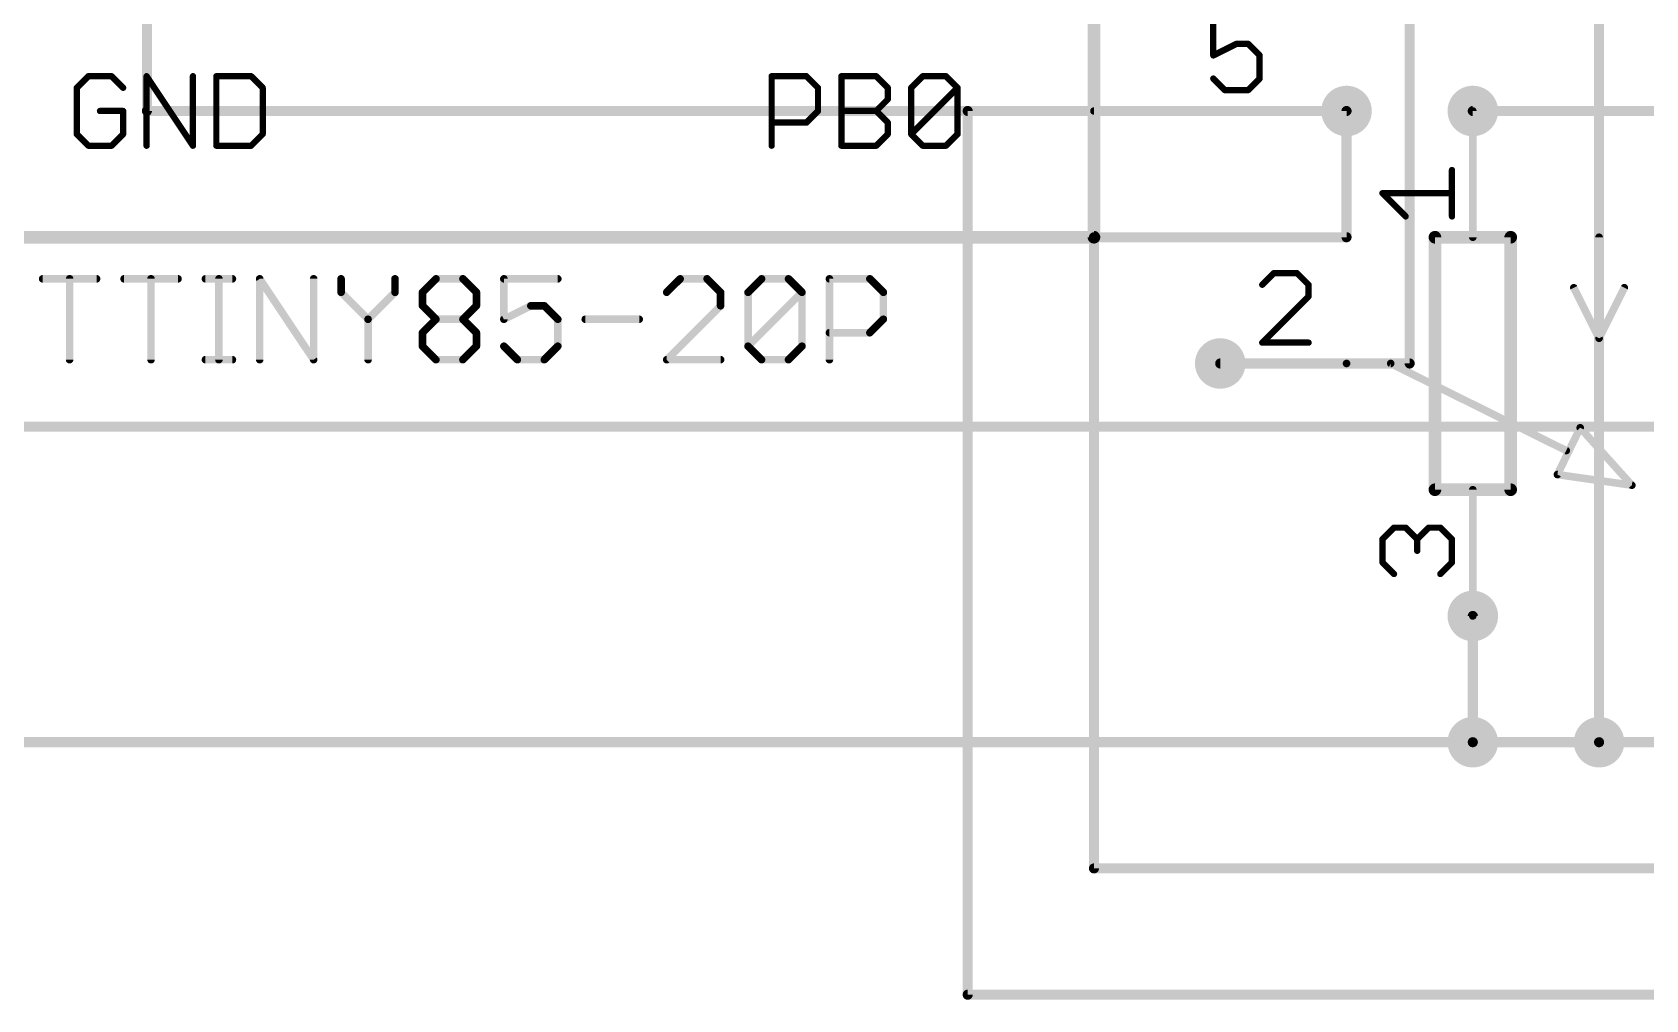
# Model space of a CAD drawing. Extents: x -22 to 205, y 41 to 107.
# Drawn here: x 6.58 to 39.04, y 50.7 to 70.16 of the extents above; entities that cross this region are included whole.
import ezdxf

# ---------------------------------------------------------------- set-up
doc = ezdxf.new("R2010")
doc.units = 0
for name, color, linetype in [('91', 94, 'CONTINUOUS'), ('94', 14, 'CONTINUOUS'), ('95', 251, 'CONTINUOUS'), ('96', 251, 'CONTINUOUS')]:
    doc.layers.add(name, color=color, linetype=linetype)

msp = doc.modelspace()

# ---------------------------------------------------------------- linework, layer by layer
at = {"layer": '91', "const_width": 0.2032}
for points in [[(8.89, 68.58), (8.89, 92.71)], [(38.1, 55.88), (38.1, 90.17)], [(34.29, 63.5), (34.29, 74.93)], [(33.02, 68.58), (8.89, 68.58)], [(33.02, 68.58), (25.4, 68.58)], [(25.4, 68.58), (25.4, 50.8)], [(33.02, 66.04), (33.02, 68.58)], [(35.56, 68.58), (40.64, 68.58)], [(27.94, 53.34), (27.94, 66.04)], [(27.94, 66.04), (33.02, 66.04)], [(30.48, 63.5), (34.29, 63.5)], [(-5.08, 62.23), (41.91, 62.23)], [(35.56, 58.42), (35.56, 55.88)], [(5.08, 55.88), (35.56, 55.88)], [(35.56, 55.88), (38.1, 55.88)], [(38.1, 55.88), (63.5, 55.88)], [(71.12, 53.34), (27.94, 53.34)], [(25.4, 50.8), (86.36, 50.8)]]:
    msp.add_lwpolyline(points, dxfattribs=at)
at = {"layer": '91'}
for points, const_width in [([(33.02, 68.326, 1), (33.02, 68.834, 1), (33.02, 68.326)], 0.508), ([(35.56, 68.326, 1), (35.56, 68.834, 1), (35.56, 68.326)], 0.508), ([(8.89, 68.6308, 1), (8.89, 68.5292)], 0.1016), ([(8.8392, 68.58, 1), (8.9408, 68.58)], 0.1016), ([(25.4, 68.6308, 1), (25.4, 68.5292)], 0.1016), ([(25.4508, 68.58, 1), (25.3492, 68.58)], 0.1016), ([(33.0708, 68.58, 1), (32.9692, 68.58)], 0.1016), ([(33.02, 68.5292, 1), (33.02, 68.6308)], 0.1016), ([(33.02, 68.5292, 1), (33.02, 68.6308)], 0.1016), ([(35.56, 68.6308, 1), (35.56, 68.5292)], 0.1016), ([(27.9908, 66.04, 1), (27.8892, 66.04)], 0.1016), ([(27.94, 66.0908, 1), (27.94, 65.9892)], 0.1016), ([(32.9692, 66.04, 1), (33.0708, 66.04)], 0.1016), ([(33.02, 65.9892, 1), (33.02, 66.0908)], 0.1016), ([(30.48, 63.246, 1), (30.48, 63.754, 1), (30.48, 63.246)], 0.508), ([(30.48, 63.5508, 1), (30.48, 63.4492)], 0.1016), ([(34.2392, 63.5, 1), (34.3408, 63.5)], 0.1016), ([(34.29, 63.4492, 1), (34.29, 63.5508)], 0.1016), ([(35.56, 58.166, 1), (35.56, 58.674, 1), (35.56, 58.166)], 0.508), ([(35.6108, 58.42, 1), (35.5092, 58.42)], 0.1016), ([(35.56, 55.626, 1), (35.56, 56.134, 1), (35.56, 55.626)], 0.508), ([(38.1, 55.626, 1), (38.1, 56.134, 1), (38.1, 55.626)], 0.508), ([(35.56, 55.9308, 1), (35.56, 55.8292)], 0.1016), ([(35.5092, 55.88, 1), (35.6108, 55.88)], 0.1016), ([(35.56, 55.8292, 1), (35.56, 55.9308)], 0.1016), ([(38.1, 55.9308, 1), (38.1, 55.8292)], 0.1016), ([(38.0492, 55.88, 1), (38.1508, 55.88)], 0.1016), ([(38.1, 55.8292, 1), (38.1, 55.9308)], 0.1016), ([(27.94, 53.3908, 1), (27.94, 53.2892)], 0.1016), ([(27.8892, 53.34, 1), (27.9908, 53.34)], 0.1016), ([(25.4, 50.8508, 1), (25.4, 50.7492)], 0.1016), ([(25.3492, 50.8, 1), (25.4508, 50.8)], 0.1016)]:
    msp.add_lwpolyline(points, format="xyb", dxfattribs=dict(at, const_width=const_width))
at = {"layer": '94'}
for points, const_width in [([(27.94, 83.82), (27.94, 66.04)], 0.254), ([(33.02, 68.58), (27.94, 68.58)], 0.1524), ([(35.56, 68.58), (35.56, 66.04)], 0.1524), ([(27.94, 66.04), (5.08, 66.04)], 0.254), ([(34.798, 66.04), (34.798, 60.96)], 0.254), ([(36.322, 66.04), (34.798, 66.04)], 0.254), ([(36.322, 60.96), (36.322, 66.04)], 0.254), ([(38.1, 66.04), (38.1, 64.008)], 0.1524), ([(38.1, 64.008), (37.592, 65.024)], 0.1524), ([(38.1, 64.008), (38.608, 65.024)], 0.1524), ([(30.48, 63.5), (33.02, 63.5)], 0.1524), ([(33.02, 63.5), (33.909, 63.5)], 0.1524), ([(33.909, 63.5), (37.4396, 61.7474)], 0.1524), ([(37.7197, 62.2061), (37.2618, 61.2648)], 0.1524), ([(37.7197, 62.2061), (38.7589, 61.0505)], 0.1524), ([(38.7589, 61.0505), (37.2618, 61.2648)], 0.1524), ([(34.798, 60.96), (36.322, 60.96)], 0.254), ([(35.56, 58.42), (35.56, 60.96)], 0.1524)]:
    msp.add_lwpolyline(points, dxfattribs=dict(at, const_width=const_width))
for points, const_width in [([(27.94, 68.6181, 1), (27.94, 68.5419)], 0.0762), ([(33.02, 68.5419, 1), (33.02, 68.6181)], 0.0762), ([(35.5981, 68.58, 1), (35.5219, 68.58)], 0.0762), ([(27.8765, 66.04, 1), (28.0035, 66.04)], 0.127), ([(27.94, 65.9765, 1), (27.94, 66.1035)], 0.127), ([(34.8615, 66.04, 1), (34.7345, 66.04)], 0.127), ([(34.798, 66.1035, 1), (34.798, 65.9765)], 0.127), ([(35.5219, 66.04, 1), (35.5981, 66.04)], 0.0762), ([(36.3855, 66.04, 1), (36.2585, 66.04)], 0.127), ([(36.322, 65.9765, 1), (36.322, 66.1035)], 0.127), ([(38.1381, 66.04, 1), (38.0619, 66.04)], 0.0762), ([(37.6261, 65.041, 1), (37.5579, 65.007)], 0.0762), ([(38.6421, 65.007, 1), (38.5739, 65.041)], 0.0762), ([(38.0659, 64.025, 1), (38.1341, 63.991)], 0.0762), ([(38.0619, 64.008, 1), (38.1381, 64.008)], 0.0762), ([(38.0659, 63.991, 1), (38.1341, 64.025)], 0.0762), ([(30.48, 63.5381, 1), (30.48, 63.4619)], 0.0762), ([(33.02, 63.5381, 1), (33.02, 63.4619)], 0.0762), ([(33.02, 63.4619, 1), (33.02, 63.5381)], 0.0762), ([(33.9259, 63.5341, 1), (33.8921, 63.4659)], 0.0762), ([(33.909, 63.4619, 1), (33.909, 63.5381)], 0.0762), ([(37.748, 62.2316, 1), (37.6914, 62.1806)], 0.0762), ([(37.754, 62.1894, 1), (37.6854, 62.2228)], 0.0762), ([(37.4227, 61.7133, 1), (37.4565, 61.7815)], 0.0762), ([(37.2672, 61.3025, 1), (37.2564, 61.2271)], 0.0762), ([(34.798, 61.0235, 1), (34.798, 60.8965)], 0.127), ([(34.7345, 60.96, 1), (34.8615, 60.96)], 0.127), ([(35.5981, 60.96, 1), (35.5219, 60.96)], 0.0762), ([(36.2585, 60.96, 1), (36.3855, 60.96)], 0.127), ([(36.322, 60.8965, 1), (36.322, 61.0235)], 0.127), ([(37.2275, 61.2815, 1), (37.2961, 61.2481)], 0.0762), ([(38.7306, 61.025, 1), (38.7872, 61.076)], 0.0762), ([(38.7535, 61.0128, 1), (38.7643, 61.0882)], 0.0762), ([(35.5219, 58.42, 1), (35.5981, 58.42)], 0.0762)]:
    msp.add_lwpolyline(points, format="xyb", dxfattribs=dict(at, const_width=const_width))
at = {"layer": '95', "const_width": 0.127}
for points in [[(30.3403, 70.3973), (30.3403, 69.6982)], [(30.3403, 69.6982), (30.8064, 69.9312)], [(30.8064, 69.9312), (31.0394, 69.9312)], [(31.0394, 69.9312), (31.2724, 69.6982)], [(31.2724, 69.6982), (31.2724, 69.2321)], [(7.7133, 69.2797), (7.4803, 69.0467)], [(8.1794, 69.2797), (7.7133, 69.2797)], [(8.4124, 69.0467), (8.1794, 69.2797)], [(8.8836, 67.8815), (8.8836, 69.2797)], [(8.8836, 69.2797), (9.8157, 67.8815)], [(9.8157, 67.8815), (9.8157, 69.2797)], [(10.2869, 69.2797), (10.2869, 67.8815)], [(10.986, 69.2797), (10.2869, 69.2797)], [(11.219, 69.0467), (10.986, 69.2797)], [(21.4569, 67.8815), (21.4569, 69.2797)], [(21.4569, 69.2797), (22.156, 69.2797)], [(22.156, 69.2797), (22.389, 69.0467)], [(22.8601, 67.8815), (22.8601, 69.2797)], [(22.8601, 69.2797), (23.5592, 69.2797)], [(23.5592, 69.2797), (23.7923, 69.0467)], [(24.2634, 69.0467), (24.4965, 69.2797)], [(24.4965, 69.2797), (24.9625, 69.2797)], [(24.9625, 69.2797), (25.1955, 69.0467)], [(30.5733, 68.9991), (30.3403, 69.2321)], [(31.2724, 69.2321), (31.0394, 68.9991)], [(7.4803, 69.0467), (7.4803, 68.1145)], [(11.219, 68.1145), (11.219, 69.0467)], [(22.389, 69.0467), (22.389, 68.5806)], [(23.7923, 68.8136), (23.5592, 68.5806)], [(23.7923, 69.0467), (23.7923, 68.8136)], [(24.2634, 68.1145), (24.2634, 69.0467)], [(24.2634, 68.1145), (25.1955, 69.0467)], [(25.1955, 69.0467), (25.1955, 68.1145)], [(31.0394, 68.9991), (30.5733, 68.9991)], [(8.4124, 68.5806), (7.9464, 68.5806)], [(8.4124, 68.1145), (8.4124, 68.5806)], [(22.389, 68.5806), (22.156, 68.3476)], [(22.8601, 68.5806), (23.5592, 68.5806)], [(23.5592, 68.5806), (23.7923, 68.3476)], [(7.4803, 68.1145), (7.7133, 67.8815)], [(8.1794, 67.8815), (8.4124, 68.1145)], [(10.986, 67.8815), (11.219, 68.1145)], [(22.156, 68.3476), (21.4569, 68.3476)], [(23.7923, 68.1145), (23.5592, 67.8815)], [(23.7923, 68.3476), (23.7923, 68.1145)], [(24.4965, 67.8815), (24.2634, 68.1145)], [(25.1955, 68.1145), (24.9625, 67.8815)], [(7.7133, 67.8815), (8.1794, 67.8815)], [(10.2869, 67.8815), (10.986, 67.8815)], [(23.5592, 67.8815), (22.8601, 67.8815)], [(24.9625, 67.8815), (24.4965, 67.8815)], [(35.1409, 66.4591), (35.1409, 67.3912)], [(34.2088, 66.4591), (33.7427, 66.9252)], [(33.7427, 66.9252), (35.1409, 66.9252)], [(31.5577, 65.3173), (31.3246, 65.0843)], [(32.0237, 65.3173), (31.5577, 65.3173)], [(32.2568, 65.0843), (32.0237, 65.3173)], [(31.3246, 63.9191), (32.2568, 64.8512)], [(32.2568, 64.8512), (32.2568, 65.0843)], [(32.2568, 63.9191), (31.3246, 63.9191)], [(33.7427, 59.9637), (33.9757, 60.1968)], [(33.9757, 60.1968), (34.2088, 60.1968)], [(34.2088, 60.1968), (34.4418, 59.9637)], [(34.4418, 59.9637), (34.6748, 60.1968)], [(34.6748, 60.1968), (34.9079, 60.1968)], [(34.9079, 60.1968), (35.1409, 59.9637)], [(33.7427, 59.4977), (33.7427, 59.9637)], [(34.4418, 59.9637), (34.4418, 59.7307)], [(35.1409, 59.9637), (35.1409, 59.4977)], [(33.9757, 59.2646), (33.7427, 59.4977)], [(35.1409, 59.4977), (34.9079, 59.2646)]]:
    msp.add_lwpolyline(points, dxfattribs=at)
at = {"layer": '95', "const_width": 0.0635}
for points in [[(30.8064, 69.963, 1), (30.8064, 69.8995)], [(30.8206, 69.9028, 1), (30.7922, 69.9596)], [(31.0618, 69.9537, 1), (31.0169, 69.9088)], [(31.0394, 69.8995, 1), (31.0394, 69.963)], [(30.3261, 69.7266, 1), (30.3545, 69.6698)], [(30.3086, 69.6982, 1), (30.3721, 69.6982)], [(31.3042, 69.6982, 1), (31.2407, 69.6982)], [(31.25, 69.6757, 1), (31.2949, 69.7206)], [(7.7133, 69.3114, 1), (7.7133, 69.2479)], [(7.7358, 69.2572, 1), (7.6909, 69.3021)], [(8.2018, 69.3021, 1), (8.1569, 69.2572)], [(8.1794, 69.2479, 1), (8.1794, 69.3114)], [(8.9153, 69.2797, 1), (8.8518, 69.2797)], [(8.91, 69.2973, 1), (8.8572, 69.2621)], [(9.8475, 69.2797, 1), (9.784, 69.2797)], [(10.3186, 69.2797, 1), (10.2551, 69.2797)], [(10.2869, 69.3114, 1), (10.2869, 69.2479)], [(11.0084, 69.3021, 1), (10.9635, 69.2572)], [(10.986, 69.2479, 1), (10.986, 69.3114)], [(21.4886, 69.2797, 1), (21.4251, 69.2797)], [(21.4569, 69.3114, 1), (21.4569, 69.2479)], [(22.1784, 69.3021, 1), (22.1335, 69.2572)], [(22.156, 69.2479, 1), (22.156, 69.3114)], [(22.8919, 69.2797, 1), (22.8284, 69.2797)], [(22.8601, 69.3114, 1), (22.8601, 69.2479)], [(23.5817, 69.3021, 1), (23.5368, 69.2572)], [(23.5592, 69.2479, 1), (23.5592, 69.3114)], [(24.4965, 69.3114, 1), (24.4965, 69.2479)], [(24.5189, 69.2572, 1), (24.474, 69.3021)], [(24.985, 69.3021, 1), (24.9401, 69.2572)], [(24.9625, 69.2479, 1), (24.9625, 69.3114)], [(30.3628, 69.2546, 1), (30.3178, 69.2097)], [(31.2407, 69.2321, 1), (31.3042, 69.2321)], [(31.2949, 69.2097, 1), (31.25, 69.2546)], [(7.5121, 69.0467, 1), (7.4486, 69.0467)], [(7.4578, 69.0691, 1), (7.5028, 69.0242)], [(8.39, 69.0242, 1), (8.4349, 69.0691)], [(11.2507, 69.0467, 1), (11.1872, 69.0467)], [(11.1965, 69.0242, 1), (11.2414, 69.0691)], [(22.4207, 69.0467, 1), (22.3572, 69.0467)], [(22.3665, 69.0242, 1), (22.4114, 69.0691)], [(23.824, 69.0467, 1), (23.7605, 69.0467)], [(23.7605, 68.8136, 1), (23.824, 68.8136)], [(23.7698, 69.0242, 1), (23.8147, 69.0691)], [(23.8147, 68.7912, 1), (23.7698, 68.8361)], [(24.2952, 69.0467, 1), (24.2317, 69.0467)], [(24.241, 69.0691, 1), (24.2859, 69.0242)], [(25.2273, 69.0467, 1), (25.1638, 69.0467)], [(25.218, 69.0242, 1), (25.1731, 69.0691)], [(25.1731, 69.0242, 1), (25.218, 69.0691)], [(30.5733, 69.0309, 1), (30.5733, 68.9673)], [(30.5509, 68.9766, 1), (30.5958, 69.0216)], [(31.0169, 69.0216, 1), (31.0618, 68.9766)], [(31.0394, 68.9673, 1), (31.0394, 69.0309)], [(7.9464, 68.6123, 1), (7.9464, 68.5488)], [(8.4442, 68.5806, 1), (8.3807, 68.5806)], [(8.4124, 68.5488, 1), (8.4124, 68.6123)], [(22.3572, 68.5806, 1), (22.4207, 68.5806)], [(22.4114, 68.5581, 1), (22.3665, 68.603)], [(22.8601, 68.6123, 1), (22.8601, 68.5488)], [(23.5817, 68.603, 1), (23.5368, 68.5581)], [(23.5368, 68.603, 1), (23.5817, 68.5581)], [(23.5592, 68.5488, 1), (23.5592, 68.6123)], [(7.5028, 68.137, 1), (7.4578, 68.0921)], [(8.4349, 68.0921, 1), (8.39, 68.137)], [(11.2414, 68.0921, 1), (11.1965, 68.137)], [(21.4569, 68.3793, 1), (21.4569, 68.3158)], [(22.1335, 68.37, 1), (22.1784, 68.3251)], [(22.156, 68.3158, 1), (22.156, 68.3793)], [(23.824, 68.3476, 1), (23.7605, 68.3476)], [(23.8147, 68.0921, 1), (23.7698, 68.137)], [(23.7698, 68.3251, 1), (23.8147, 68.37)], [(24.2859, 68.137, 1), (24.241, 68.0921)], [(24.241, 68.137, 1), (24.2859, 68.0921)], [(25.218, 68.0921, 1), (25.1731, 68.137)], [(7.4486, 68.1145, 1), (7.5121, 68.1145)], [(7.7133, 67.9133, 1), (7.7133, 67.8498)], [(7.6909, 67.859, 1), (7.7358, 67.904)], [(8.1569, 67.904, 1), (8.2018, 67.859)], [(8.1794, 67.8498, 1), (8.1794, 67.9133)], [(8.3807, 68.1145, 1), (8.4442, 68.1145)], [(8.8518, 67.8815, 1), (8.9153, 67.8815)], [(9.784, 67.8815, 1), (9.8475, 67.8815)], [(9.7893, 67.8639, 1), (9.8421, 67.8991)], [(10.2869, 67.9133, 1), (10.2869, 67.8498)], [(10.2551, 67.8815, 1), (10.3186, 67.8815)], [(10.9635, 67.904, 1), (11.0084, 67.859)], [(10.986, 67.8498, 1), (10.986, 67.9133)], [(11.1872, 68.1145, 1), (11.2507, 68.1145)], [(21.4251, 67.8815, 1), (21.4886, 67.8815)], [(22.8601, 67.9133, 1), (22.8601, 67.8498)], [(22.8284, 67.8815, 1), (22.8919, 67.8815)], [(23.5368, 67.904, 1), (23.5817, 67.859)], [(23.5592, 67.8498, 1), (23.5592, 67.9133)], [(23.7605, 68.1145, 1), (23.824, 68.1145)], [(24.2317, 68.1145, 1), (24.2952, 68.1145)], [(24.4965, 67.9133, 1), (24.4965, 67.8498)], [(24.474, 67.859, 1), (24.5189, 67.904)], [(24.9401, 67.904, 1), (24.985, 67.859)], [(24.9625, 67.8498, 1), (24.9625, 67.9133)], [(25.1638, 68.1145, 1), (25.2273, 68.1145)], [(35.1727, 67.3912, 1), (35.1091, 67.3912)], [(33.7427, 66.9569, 1), (33.7427, 66.8934)], [(33.7652, 66.9476, 1), (33.7203, 66.9027)], [(35.1409, 66.8934, 1), (35.1409, 66.9569)], [(34.1863, 66.4366, 1), (34.2312, 66.4816)], [(35.1091, 66.4591, 1), (35.1727, 66.4591)], [(31.5577, 65.349, 1), (31.5577, 65.2855)], [(31.5801, 65.2948, 1), (31.5352, 65.3397)], [(32.0462, 65.3397, 1), (32.0013, 65.2948)], [(32.0237, 65.2855, 1), (32.0237, 65.349)], [(31.3022, 65.1067, 1), (31.3471, 65.0618)], [(32.2885, 65.0843, 1), (32.225, 65.0843)], [(32.2343, 65.0618, 1), (32.2792, 65.1067)], [(32.2792, 64.8288, 1), (32.2343, 64.8737)], [(32.225, 64.8512, 1), (32.2885, 64.8512)], [(31.3246, 63.9509, 1), (31.3246, 63.8873)], [(31.3022, 63.9416, 1), (31.3471, 63.8966)], [(32.2568, 63.8873, 1), (32.2568, 63.9509)], [(33.9757, 60.2285, 1), (33.9757, 60.165)], [(33.9982, 60.1743, 1), (33.9533, 60.2192)], [(34.2312, 60.2192, 1), (34.1863, 60.1743)], [(34.2088, 60.165, 1), (34.2088, 60.2285)], [(34.6748, 60.2285, 1), (34.6748, 60.165)], [(34.6973, 60.1743, 1), (34.6524, 60.2192)], [(34.9303, 60.2192, 1), (34.8854, 60.1743)], [(34.9079, 60.165, 1), (34.9079, 60.2285)], [(33.7745, 59.9637, 1), (33.711, 59.9637)], [(33.7203, 59.9862, 1), (33.7652, 59.9413)], [(34.4736, 59.9637, 1), (34.4101, 59.9637)], [(34.4101, 59.7307, 1), (34.4736, 59.7307)], [(34.4194, 59.9862, 1), (34.4643, 59.9413)], [(34.4194, 59.9413, 1), (34.4643, 59.9862)], [(35.1727, 59.9637, 1), (35.1091, 59.9637)], [(35.1184, 59.9413, 1), (35.1634, 59.9862)], [(33.711, 59.4977, 1), (33.7745, 59.4977)], [(33.7652, 59.5201, 1), (33.7203, 59.4752)], [(35.1091, 59.4977, 1), (35.1727, 59.4977)], [(35.1634, 59.4752, 1), (35.1184, 59.5201)], [(33.9533, 59.2422, 1), (33.9982, 59.2871)], [(34.8854, 59.2871, 1), (34.9303, 59.2422)]]:
    msp.add_lwpolyline(points, format="xyb", dxfattribs=at)
at = {"layer": '96', "const_width": 0.1524}
for points in [[(6.7934, 65.2032), (7.878, 65.2032)], [(7.3357, 63.5762), (7.3357, 65.2032)], [(8.4305, 65.2032), (9.5152, 65.2032)], [(8.9728, 63.5762), (8.9728, 65.2032)], [(10.0677, 65.2032), (10.61, 65.2032)], [(10.3388, 63.5762), (10.3388, 65.2032)], [(11.1591, 63.5762), (11.1591, 65.2032)], [(11.1591, 65.2032), (12.2438, 63.5762)], [(12.2438, 63.5762), (12.2438, 65.2032)], [(12.7963, 65.2032), (12.7963, 64.932)], [(13.8809, 64.932), (13.8809, 65.2032)], [(14.4334, 64.932), (14.7046, 65.2032)], [(14.7046, 65.2032), (15.2469, 65.2032)], [(15.2469, 65.2032), (15.5181, 64.932)], [(17.1552, 65.2032), (16.0706, 65.2032)], [(16.0706, 65.2032), (16.0706, 64.3897)], [(19.6161, 65.2032), (19.3449, 64.932)], [(20.1584, 65.2032), (19.6161, 65.2032)], [(20.4295, 64.932), (20.1584, 65.2032)], [(20.982, 64.932), (21.2532, 65.2032)], [(21.2532, 65.2032), (21.7955, 65.2032)], [(21.7955, 65.2032), (22.0667, 64.932)], [(22.6192, 63.5762), (22.6192, 65.2032)], [(22.6192, 65.2032), (23.4327, 65.2032)], [(23.4327, 65.2032), (23.7039, 64.932)], [(12.7963, 64.932), (13.3386, 64.3897)], [(13.3386, 64.3897), (13.8809, 64.932)], [(14.4334, 64.6609), (14.4334, 64.932)], [(15.5181, 64.932), (15.5181, 64.6609)], [(20.4295, 64.6609), (20.4295, 64.932)], [(20.982, 63.8474), (20.982, 64.932)], [(20.982, 63.8474), (22.0667, 64.932)], [(22.0667, 64.932), (22.0667, 63.8474)], [(23.7039, 64.932), (23.7039, 64.3897)], [(14.7046, 64.3897), (14.4334, 64.6609)], [(15.5181, 64.6609), (15.2469, 64.3897)], [(16.0706, 64.3897), (16.6129, 64.6609)], [(16.6129, 64.6609), (16.8841, 64.6609)], [(16.8841, 64.6609), (17.1552, 64.3897)], [(19.3449, 63.5762), (20.4295, 64.6609)], [(13.3386, 64.3897), (13.3386, 63.5762)], [(14.4334, 64.1185), (14.7046, 64.3897)], [(14.7046, 64.3897), (15.2469, 64.3897)], [(15.2469, 64.3897), (15.5181, 64.1185)], [(17.1552, 64.3897), (17.1552, 63.8474)], [(17.7077, 64.3897), (18.7924, 64.3897)], [(23.7039, 64.3897), (23.4327, 64.1185)], [(14.4334, 63.8474), (14.4334, 64.1185)], [(15.5181, 64.1185), (15.5181, 63.8474)], [(23.4327, 64.1185), (22.6192, 64.1185)], [(10.0677, 63.5762), (10.61, 63.5762)], [(14.7046, 63.5762), (14.4334, 63.8474)], [(15.2469, 63.5762), (14.7046, 63.5762)], [(15.5181, 63.8474), (15.2469, 63.5762)], [(16.3417, 63.5762), (16.0706, 63.8474)], [(16.8841, 63.5762), (16.3417, 63.5762)], [(17.1552, 63.8474), (16.8841, 63.5762)], [(20.4295, 63.5762), (19.3449, 63.5762)], [(21.2532, 63.5762), (20.982, 63.8474)], [(21.7955, 63.5762), (21.2532, 63.5762)], [(22.0667, 63.8474), (21.7955, 63.5762)]]:
    msp.add_lwpolyline(points, dxfattribs=at)
at = {"layer": '96', "const_width": 0.0762}
for points in [[(6.7934, 65.2413, 1), (6.7934, 65.1651)], [(7.3738, 65.2032, 1), (7.2976, 65.2032)], [(7.878, 65.1651, 1), (7.878, 65.2413)], [(8.4305, 65.2413, 1), (8.4305, 65.1651)], [(9.0109, 65.2032, 1), (8.9347, 65.2032)], [(9.5152, 65.1651, 1), (9.5152, 65.2413)], [(10.0677, 65.2413, 1), (10.0677, 65.1651)], [(10.3769, 65.2032, 1), (10.3007, 65.2032)], [(10.61, 65.1651, 1), (10.61, 65.2413)], [(11.1972, 65.2032, 1), (11.121, 65.2032)], [(11.1908, 65.2243, 1), (11.1274, 65.1821)], [(12.2819, 65.2032, 1), (12.2057, 65.2032)], [(12.8344, 65.2032, 1), (12.7582, 65.2032)], [(13.919, 65.2032, 1), (13.8428, 65.2032)], [(14.7046, 65.2413, 1), (14.7046, 65.1651)], [(14.7315, 65.1762, 1), (14.6776, 65.2301)], [(15.2739, 65.2301, 1), (15.22, 65.1762)], [(15.2469, 65.1651, 1), (15.2469, 65.2413)], [(16.0706, 65.2413, 1), (16.0706, 65.1651)], [(16.1087, 65.2032, 1), (16.0325, 65.2032)], [(17.1552, 65.1651, 1), (17.1552, 65.2413)], [(19.6161, 65.2413, 1), (19.6161, 65.1651)], [(19.643, 65.1762, 1), (19.5891, 65.2301)], [(20.1853, 65.2301, 1), (20.1314, 65.1762)], [(20.1584, 65.1651, 1), (20.1584, 65.2413)], [(21.2532, 65.2413, 1), (21.2532, 65.1651)], [(21.2801, 65.1762, 1), (21.2263, 65.2301)], [(21.8225, 65.2301, 1), (21.7686, 65.1762)], [(21.7955, 65.1651, 1), (21.7955, 65.2413)], [(22.6573, 65.2032, 1), (22.5811, 65.2032)], [(22.6192, 65.2413, 1), (22.6192, 65.1651)], [(23.4596, 65.2301, 1), (23.4058, 65.1762)], [(23.4327, 65.1651, 1), (23.4327, 65.2413)], [(12.8232, 64.959, 1), (12.7693, 64.9051)], [(12.7582, 64.932, 1), (12.8344, 64.932)], [(13.8428, 64.932, 1), (13.919, 64.932)], [(13.9079, 64.9051, 1), (13.854, 64.959)], [(14.4715, 64.932, 1), (14.3953, 64.932)], [(14.4065, 64.959, 1), (14.4604, 64.9051)], [(15.5562, 64.932, 1), (15.48, 64.932)], [(15.4911, 64.9051, 1), (15.545, 64.959)], [(19.3179, 64.959, 1), (19.3718, 64.9051)], [(20.4676, 64.932, 1), (20.3914, 64.932)], [(20.4026, 64.9051, 1), (20.4565, 64.959)], [(21.0201, 64.932, 1), (20.9439, 64.932)], [(20.9551, 64.959, 1), (21.009, 64.9051)], [(22.1048, 64.932, 1), (22.0286, 64.932)], [(22.0936, 64.9051, 1), (22.0398, 64.959)], [(22.0398, 64.9051, 1), (22.0936, 64.959)], [(23.742, 64.932, 1), (23.6658, 64.932)], [(23.6769, 64.9051, 1), (23.7308, 64.959)], [(14.4604, 64.6878, 1), (14.4065, 64.6339)], [(14.3953, 64.6609, 1), (14.4715, 64.6609)], [(15.48, 64.6609, 1), (15.5562, 64.6609)], [(15.545, 64.6339, 1), (15.4911, 64.6878)], [(16.6129, 64.699, 1), (16.6129, 64.6228)], [(16.6299, 64.6268, 1), (16.5959, 64.6949)], [(16.911, 64.6878, 1), (16.8571, 64.6339)], [(16.8841, 64.6228, 1), (16.8841, 64.699)], [(20.3914, 64.6609, 1), (20.4676, 64.6609)], [(20.4565, 64.6339, 1), (20.4026, 64.6878)], [(13.3767, 64.3897, 1), (13.3005, 64.3897)], [(13.3116, 64.4166, 1), (13.3655, 64.3628)], [(13.3116, 64.3628, 1), (13.3655, 64.4166)], [(14.7046, 64.4278, 1), (14.7046, 64.3516)], [(14.7315, 64.3628, 1), (14.6776, 64.4166)], [(14.6776, 64.3628, 1), (14.7315, 64.4166)], [(15.2739, 64.4166, 1), (15.22, 64.3628)], [(15.22, 64.4166, 1), (15.2739, 64.3628)], [(15.2469, 64.3516, 1), (15.2469, 64.4278)], [(16.0535, 64.4238, 1), (16.0876, 64.3556)], [(16.0325, 64.3897, 1), (16.1087, 64.3897)], [(17.1933, 64.3897, 1), (17.1171, 64.3897)], [(17.1283, 64.3628, 1), (17.1822, 64.4166)], [(17.7077, 64.4278, 1), (17.7077, 64.3516)], [(18.7924, 64.3516, 1), (18.7924, 64.4278)], [(23.6658, 64.3897, 1), (23.742, 64.3897)], [(23.7308, 64.3628, 1), (23.6769, 64.4166)], [(14.4715, 64.1185, 1), (14.3953, 64.1185)], [(14.4065, 64.1455, 1), (14.4604, 64.0916)], [(15.5562, 64.1185, 1), (15.48, 64.1185)], [(15.4911, 64.0916, 1), (15.545, 64.1455)], [(22.6192, 64.1566, 1), (22.6192, 64.0804)], [(23.4058, 64.1455, 1), (23.4596, 64.0916)], [(23.4327, 64.0804, 1), (23.4327, 64.1566)], [(7.2976, 63.5762, 1), (7.3738, 63.5762)], [(8.9347, 63.5762, 1), (9.0109, 63.5762)], [(10.0677, 63.6143, 1), (10.0677, 63.5381)], [(10.3007, 63.5762, 1), (10.3769, 63.5762)], [(10.61, 63.5381, 1), (10.61, 63.6143)], [(11.121, 63.5762, 1), (11.1972, 63.5762)], [(12.2057, 63.5762, 1), (12.2819, 63.5762)], [(12.2121, 63.5551, 1), (12.2755, 63.5973)], [(13.3005, 63.5762, 1), (13.3767, 63.5762)], [(14.4604, 63.8743, 1), (14.4065, 63.8204)], [(14.3953, 63.8474, 1), (14.4715, 63.8474)], [(14.7046, 63.6143, 1), (14.7046, 63.5381)], [(14.6776, 63.5493, 1), (14.7315, 63.6031)], [(15.22, 63.6031, 1), (15.2739, 63.5493)], [(15.2469, 63.5381, 1), (15.2469, 63.6143)], [(15.48, 63.8474, 1), (15.5562, 63.8474)], [(15.545, 63.8204, 1), (15.4911, 63.8743)], [(16.0975, 63.8743, 1), (16.0436, 63.8204)], [(16.3417, 63.6143, 1), (16.3417, 63.5381)], [(16.3148, 63.5493, 1), (16.3687, 63.6031)], [(16.8571, 63.6031, 1), (16.911, 63.5493)], [(16.8841, 63.5381, 1), (16.8841, 63.6143)], [(17.1171, 63.8474, 1), (17.1933, 63.8474)], [(17.1822, 63.8204, 1), (17.1283, 63.8743)], [(19.3449, 63.6143, 1), (19.3449, 63.5381)], [(19.3179, 63.6031, 1), (19.3718, 63.5493)], [(20.4295, 63.5381, 1), (20.4295, 63.6143)], [(21.009, 63.8743, 1), (20.9551, 63.8204)], [(20.9551, 63.8743, 1), (21.009, 63.8204)], [(20.9439, 63.8474, 1), (21.0201, 63.8474)], [(21.2532, 63.6143, 1), (21.2532, 63.5381)], [(21.2263, 63.5493, 1), (21.2801, 63.6031)], [(21.7686, 63.6031, 1), (21.8225, 63.5493)], [(21.7955, 63.5381, 1), (21.7955, 63.6143)], [(22.0286, 63.8474, 1), (22.1048, 63.8474)], [(22.0936, 63.8204, 1), (22.0398, 63.8743)], [(22.5811, 63.5762, 1), (22.6573, 63.5762)]]:
    msp.add_lwpolyline(points, format="xyb", dxfattribs=at)

doc.saveas('drawing.dxf')
